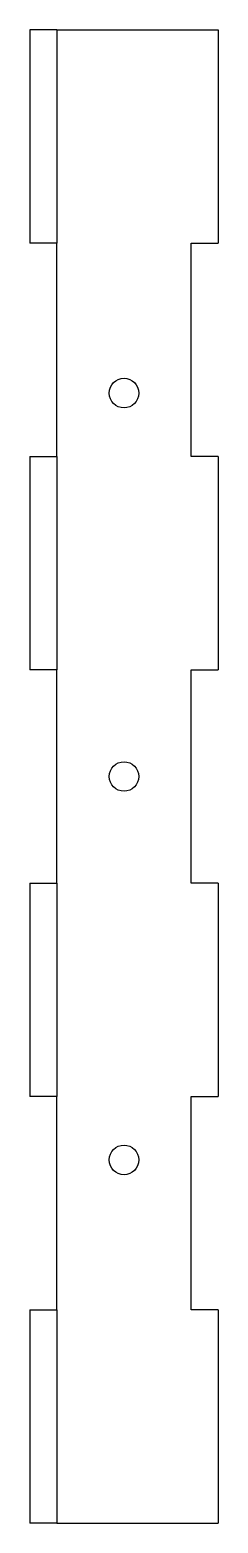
# Model space of a CAD drawing. Header units: millimetres. Extents: x -3 to 18, y 18 to 184.
import ezdxf

# ---------------------------------------------------------------- set-up
doc = ezdxf.new("R2010")
doc.units = ezdxf.units.MM
doc.layers.add('Shape2DView', color=7, linetype='CONTINUOUS')

msp = doc.modelspace()

# ---------------------------------------------------------------- linework, layer by layer
at = {"layer": 'Shape2DView'}
for p, q in [((-3, 184), (-3, 160.214)), ((0, 184), (-3, 184)), ((0, 184), (0, 160.214)), ((0, 184), (18, 184)), ((18, 184), (18, 160.214)), ((0, 160.214), (-3, 160.214)), ((0, 136.429), (0, 160.214)), ((15, 160.214), (18, 160.214)), ((15, 136.429), (15, 160.214)), ((-3, 136.429), (-3, 112.643)), ((-3, 136.429), (0, 136.429)), ((0, 136.429), (0, 112.643)), ((18, 136.429), (15, 136.429)), ((18, 136.429), (18, 112.643)), ((0, 112.643), (-3, 112.643)), ((0, 88.8571), (0, 112.643)), ((15, 112.643), (18, 112.643)), ((15, 88.8571), (15, 112.643)), ((-3, 88.8571), (-3, 65.0714)), ((-3, 88.8571), (0, 88.8571)), ((0, 88.8571), (0, 65.0714)), ((18, 88.8571), (15, 88.8571)), ((18, 88.8571), (18, 65.0714)), ((0, 65.0714), (-3, 65.0714)), ((0, 41.2857), (0, 65.0714)), ((15, 41.2857), (15, 65.0714)), ((15, 65.0714), (18, 65.0714)), ((-3, 41.2857), (-3, 17.5)), ((-3, 41.2857), (0, 41.2857)), ((0, 41.2857), (0, 17.5)), ((18, 41.2857), (15, 41.2857)), ((18, 41.2857), (18, 17.5)), ((0, 17.5), (-3, 17.5)), ((0, 17.5), (18, 17.5))]:
    msp.add_line(p, q, dxfattribs=at)
for centre in [(7.5, 143.5), (7.5, 100.75), (7.5, 58)]:
    msp.add_circle(centre, 1.65, dxfattribs=at)

doc.saveas('drawing.dxf')
